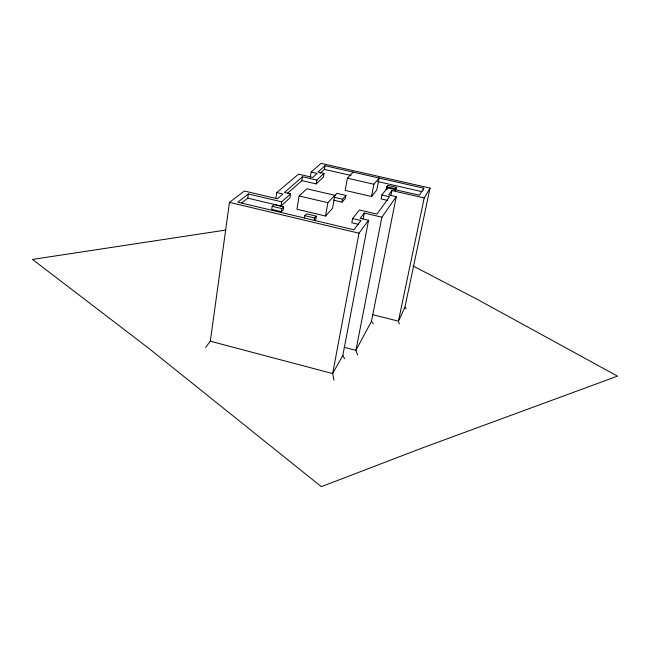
<?xml version="1.0" encoding="UTF-8"?>
<svg xmlns="http://www.w3.org/2000/svg" width="650" height="650" viewBox="0 0 650 650"><rect width="100%" height="100%" fill="white"/><g stroke="black" fill="none" stroke-linecap="round" stroke-linejoin="round"><path stroke-width="0.97" d="M205.595 347.425L210.332 341.217L229.466 202.361L244.376 191.019L277.404 198.794L282.904 194.009L276.778 192.579L275.852 198.575M241.735 202.914L247.764 198.153L248.373 193.968L281.661 201.817L290.55 193.879L284.448 192.457L302.494 176.759L316.859 180.066L324.017 173.412L318.012 172.039L325 165.726L423.743 188.183L423.361 190.036M272.179 206.318L271.708 209.373L281.304 211.656L283.205 209.901L283.684 206.854L274.137 204.596L272.179 206.318L281.783 208.593L283.684 206.854M247.764 198.153L281.003 206.018L281.661 201.817M281.304 211.656L281.783 208.593M290.55 193.879L289.9 197.966L281.003 206.018M299.114 195.967L296.944 209.268L325.553 216.036L332.54 208.309L334.831 195.309L306.832 188.801L299.114 195.967L327.876 202.694L334.831 195.309M287.568 193.221L301.868 180.611L302.494 176.759M310.326 177.06L311.155 172.055L321.059 163.345L430.016 188.094L404.918 307.247L398.434 321.157L399.319 323.944M304.484 217.977L304.866 215.662L306.637 213.858L316.347 216.158L315.819 219.229L314.681 220.456M301.868 180.611L316.209 183.926L316.859 180.066M314.243 220.293L314.641 217.977L316.347 216.158M320.174 173.233L324.374 169.398L325 165.726M324.017 173.412L323.375 177.174L316.209 183.926M325.553 216.036L327.876 202.694M333.783 200.192L342.03 202.118L342.55 199.233L345.954 195.447L336.911 193.343L334.555 195.845M353.226 172.055L347.384 178.173L345.183 190.418L371.564 196.511L376.797 189.93L379.096 177.938L373.896 184.234L371.564 196.511M345.954 195.447L345.442 198.291L342.03 202.118M387.774 200.46L381.127 198.924L381.883 195.041L389.488 196.796L376.943 214.094L359.458 209.999L352.617 218.546L351.837 222.771L358.353 224.315M430.016 188.094L424.206 197.957L391.869 190.548L388.668 194.911L396.248 196.657L381.875 217.197L364.252 213.07L360.214 218.286L368.566 220.252L358.995 233.204L332.646 373.579L333.954 380.193M363.131 219.026L364.252 213.07M210.332 341.217L332.646 373.579L342.834 355.436L368.566 220.252M386.124 189.475L386.652 186.778L387.725 185.372L396.273 187.33L395.736 190.019M386.937 189.784L387.311 187.891L419.421 195.236L423.743 188.183M381.875 217.197L355.908 350.35L357.671 355.046M390.894 195.504L391.869 190.548M394.883 190.548L396.273 187.33M344.134 347.303L355.908 350.35L371.434 321.417L396.248 196.657M424.206 197.957L398.434 321.157L372.491 314.616M381.883 195.041L387.311 187.891M276.778 192.579L298.488 174.168L312.748 177.45L317.176 173.436L311.155 172.055M248.373 193.968L237.827 202.183L353.925 229.775L361.002 220.521L352.617 218.546M225.802 230.059L32.5 259.423L148.598 348.205L321.344 486.655L423.207 447.631L617.5 376.139L477.62 299.544L413.083 265.98M324.374 169.398L350.992 175.468M377.618 181.537L421.988 191.661M386.652 186.778L395.241 188.744M347.384 178.173L373.896 184.234M334.295 197.316L342.55 199.233M304.866 215.662L314.641 217.977M229.466 202.361L358.995 233.204M404.918 307.247L406.096 308.783M371.434 321.417L373.295 323.83M342.834 355.436L344.606 358.735"/></g></svg>
